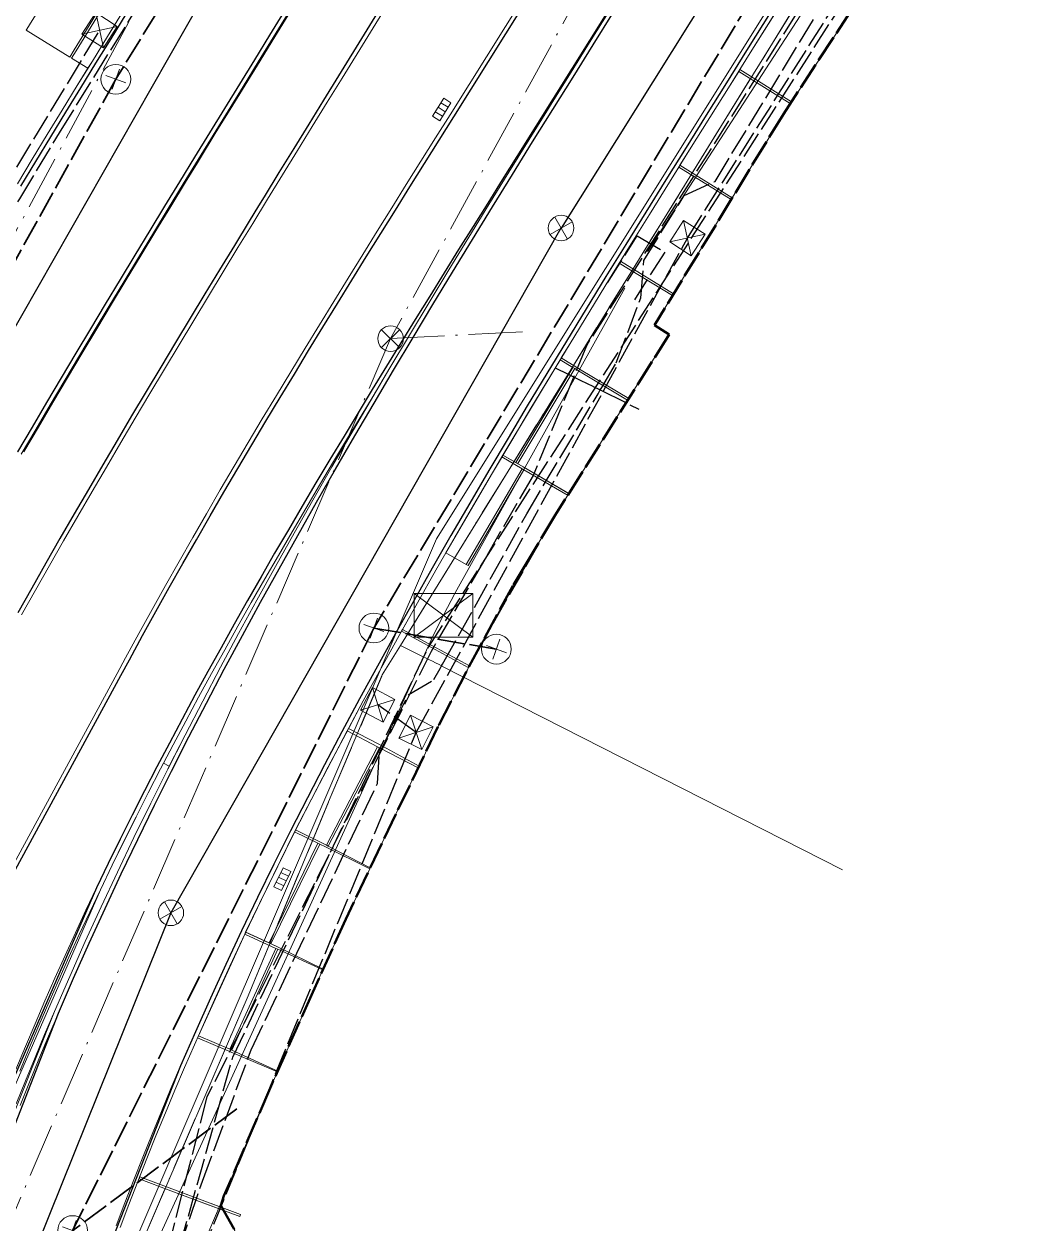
# Model space of a CAD drawing. Header units: metres. Extents: x 105014 to 106600, y 111320 to 118425.
# Drawn here: x 105737.2 to 105784.4, y 114093.1 to 114149.4 of the extents above; entities that cross this region are included whole.
import ezdxf

# ---------------------------------------------------------------- set-up
doc = ezdxf.new("R2010")
doc.units = ezdxf.units.M
doc.linetypes.add('DASHDOT', pattern=[3.556, 2.54, -0.508, 0, -0.508])
doc.linetypes.add('DASHED', pattern=[1.524, 1.27, -0.254])
for name, color, linetype, lineweight in [('00-BASE-LIMITE', 7, 'DASHED', 50), ('00-BASE-UE', 42, 'DASHED', 25), ('10-PAV-CALZADA-BRT', 12, 'CONTINUOUS', 30), ('10-PAV-CALZADA-MIXTA', 8, 'CONTINUOUS', 30), ('10-PAV-CICLORUTA', 76, 'CONTINUOUS', 18), ('10-PAV-SARDINEL', 252, 'CONTINUOUS', 13), ('20-EP-ZONA-DURA', 253, 'CONTINUOUS', 13), ('20-EP-ZONA-VERDE', 84, 'CONTINUOUS', 13), ('30-RED-ENEL-NODOS', 11, 'CONTINUOUS', 13), ('30-RED-ENEL-PROY', 1, 'DASHED', 25), ('30-RED-ETB-CAMARA', 151, 'CONTINUOUS', 13), ('30-RED-ETB-EXIST', 145, 'CONTINUOUS', 13), ('30-RED-ETB-PROY', 5, 'DASHED', 25), ('30-RED-MOVISTAR-PROY', 4, 'DASHED', 25), ('30-RED-VANTI-EXIST', 52, 'CONTINUOUS', 13), ('30-RED-VANTI-PROY', 2, 'DASHED', 25), ('30-RED-VANTI-RETIRO', 8, 'DASHDOT', 13), ('35-RH-ACUE-MENOR-EXIST', 151, 'CONTINUOUS', 13), ('35-RH-ACUE-MENOR-PROY', 5, 'DASHED', 25), ('35-RH-PLUV-COLECTOR', 96, 'CONTINUOUS', 30), ('35-RH-PLUV-NODOS', 94, 'CONTINUOUS', 13), ('35-RH-PLUV-RETIRO', 8, 'DASHDOT', 13), ('35-RH-SUDS-ZONAS', 92, 'CONTINUOUS', 20), ('36-RH-SAN-COLECTOR-PROY', 6, 'DASHED', 35), ('36-RH-SAN-POZOS', 216, 'CONTINUOUS', 13), ('60-PREDIAL-LOTE', 42, 'CONTINUOUS', 13)]:
    doc.layers.add(name, color=color, linetype=linetype, lineweight=lineweight)

# ---------------------------------------------------------------- blocks, each defined once
blk = doc.blocks.new('CAM_ETB_T_13A')
for p, q in [((-1.375, -1.025), (1.375, 1.025)), ((-1.375, 1.025), (1.375, -1.025))]:
    blk.add_line(p, q)
blk.add_lwpolyline([(-1.375, -1.025), (1.375, -1.025), (1.375, 1.025), (-1.375, 1.025)], close=True)
blk = doc.blocks.new('CAJA_ENEL')
for p, q in [((-0.6, -0.6), (0.6, 0.6)), ((-0.6, 0.6), (0.6, -0.6))]:
    blk.add_line(p, q)
blk.add_lwpolyline([(-0.6, -0.6), (0.6, -0.6), (0.6, 0.6), (-0.6, 0.6)], close=True)
blk = doc.blocks.new('POZO_SAN')
for p, q in [((-0.5, 0), (0.5, 0)), ((0, -0.5), (0, 0.5))]:
    blk.add_line(p, q)
blk.add_circle((0, 0), 0.7)
blk = doc.blocks.new('SUMIDERO')
for p, q in [((-0.25, -0.2), (-0.25, 0.2)), ((0, -0.2), (0, 0.2)), ((0.25, -0.2), (0.25, 0.2))]:
    blk.add_line(p, q)
blk.add_lwpolyline([(-0.5, -0.2), (0.5, -0.2), (0.5, 0.2), (-0.5, 0.2)], close=True)
blk = doc.blocks.new('POZO_PLUV')
for p, q in [((-0.42, -0.42), (0.42, 0.42)), ((-0.42, 0.42), (0.42, -0.42))]:
    blk.add_line(p, q)
blk.add_circle((0, 0), 0.6)

msp = doc.modelspace()

# ---------------------------------------------------------------- linework, layer by layer
at = {"layer": '00-BASE-LIMITE'}
msp.add_lwpolyline([(105781.0709, 114157.7259), (105772.8837, 114145.2047), (105766.8345, 114135.2957), (105767.5263, 114134.8625), (105762.1731, 114126.3851), (105760.8711, 114124.2061), (105760.1831, 114123.0711), (105757.9921, 114119.0201), (105756.6771, 114116.4465), (105754.6979, 114112.3535), (105752.3473, 114107.4303), (105750.8037, 114104.0007), (105748.7981, 114099.4921), (105746.6335, 114094.4459), (105746.4791, 114093.9871), (105747.1369, 114092.8367)], dxfattribs=at)
at = {"layer": '00-BASE-UE'}
msp.add_lwpolyline([(105781.0709, 114157.7259), (105772.8837, 114145.2047), (105766.8345, 114135.2957), (105767.5263, 114134.8625), (105762.1731, 114126.3851), (105758.7693, 114120.4571), (105757.9921, 114119.0201), (105756.6771, 114116.4465), (105754.6979, 114112.3535), (105752.3473, 114107.4303), (105750.8037, 114104.0007), (105748.7981, 114099.4921), (105746.6335, 114094.4459), (105746.4791, 114093.9871), (105747.1369, 114092.8367)], dxfattribs=at)
at = {"layer": '10-PAV-CALZADA-BRT'}
for points in [[(105730.0203, 114097.1981), (105741.7949, 114118.8629), (105742.1927, 114119.6019), (105742.8105, 114120.7347), (105743.4345, 114121.8641), (105744.0639, 114122.9905), (105744.6987, 114124.1139), (105745.3387, 114125.2343), (105745.9833, 114126.3521), (105746.6325, 114127.4671), (105747.2859, 114128.5799), (105747.9433, 114129.6901), (105748.6043, 114130.7983), (105749.2689, 114131.9043), (105749.9365, 114133.0085), (105750.6071, 114134.1109), (105751.2803, 114135.2117), (105751.9557, 114136.3111), (105752.6333, 114137.4091), (105753.3127, 114138.5061), (105753.9939, 114139.6021), (105754.6761, 114140.6971), (105755.3595, 114141.7917), (105756.0435, 114142.8857), (105756.7283, 114143.9795), (105757.4131, 114145.0729), (105822.0177, 114248.2125)], [(105737.2477, 114129.3553), (105737.9257, 114130.5159), (105738.6065, 114131.6741), (105739.2901, 114132.8301), (105739.9761, 114133.9839), (105740.6643, 114135.1357), (105741.3547, 114136.2855), (105742.0469, 114137.4335), (105742.7405, 114138.5799), (105743.4359, 114139.7245), (105744.1325, 114140.8677), (105744.8301, 114142.0095), (105745.387, 114142.9188), (105745.5279, 114143.1489), (105746.2271, 114144.2887), (105746.9269, 114145.4275), (105747.6271, 114146.5653), (105748.3271, 114147.7025), (105749.0271, 114148.8391), (105809.5947, 114247.1671)], [(105824.9839, 114246.3547), (105760.3793, 114143.2151), (105759.6949, 114142.1223), (105759.0111, 114141.0301), (105758.3283, 114139.9381), (105757.6467, 114138.8465), (105756.9655, 114137.7531), (105756.2869, 114136.6609), (105755.6103, 114135.5685), (105754.9361, 114134.4759), (105754.2643, 114133.3825), (105753.5951, 114132.2885), (105752.9291, 114131.1935), (105752.2665, 114130.0975), (105751.6073, 114129.0003), (105750.9519, 114127.9019), (105750.3007, 114126.8019), (105749.6539, 114125.7005), (105749.0115, 114124.5973), (105748.3741, 114123.4921), (105747.7419, 114122.3849), (105747.1151, 114121.2759), (105746.4941, 114120.1643), (105745.8789, 114119.0505), (105745.2699, 114117.9341), (105744.6675, 114116.8153), (105744.0719, 114115.6937), (105743.4833, 114114.5693), (105742.9021, 114113.4421), (105742.3285, 114112.3119), (105741.7627, 114111.1787), (105741.2053, 114110.0423), (105740.6535, 114108.8969), (105735.9918, 114098.2083)], [(105812.5747, 114245.3315), (105752.0071, 114147.0035), (105751.3075, 114145.8675), (105750.6081, 114144.7313), (105749.9089, 114143.5951), (105749.2103, 114142.4583), (105748.5127, 114141.3211), (105748.2604, 114140.9091), (105747.8159, 114140.1833), (105747.1203, 114139.0447), (105746.4261, 114137.9055), (105745.7333, 114136.7651), (105745.0425, 114135.6237), (105744.3537, 114134.4811), (105743.6669, 114133.3373), (105742.9825, 114132.1921), (105742.3007, 114131.0451), (105741.6217, 114129.8967), (105740.9455, 114128.7465), (105740.2727, 114127.5945), (105739.6031, 114126.4405), (105738.9371, 114125.2843), (105738.2749, 114124.1261), (105737.6167, 114122.9655), (105736.9629, 114121.8027)]]:
    msp.add_lwpolyline(points, dxfattribs=at)
at = {"layer": '10-PAV-CALZADA-MIXTA'}
for points in [[(105805.7883, 114241.4643), (105748.7727, 114148.9025), (105748.0677, 114147.7581), (105747.3631, 114146.6135), (105746.6587, 114145.4687), (105745.9551, 114144.3237), (105745.2521, 114143.1781), (105744.5501, 114142.0317), (105743.8493, 114140.8849), (105743.1499, 114139.7371), (105742.4521, 114138.5883), (105741.7559, 114137.4385), (105741.0617, 114136.2877), (105740.3697, 114135.1353), (105739.6801, 114133.9817), (105738.9929, 114132.8265), (105738.3087, 114131.6697), (105737.6273, 114130.5111), (105736.9491, 114129.3507)], [(105780.9272, 114163.7748), (105771.1617, 114148.1845), (105770.2115, 114146.6675), (105769.2629, 114145.1517), (105768.3163, 114143.6371), (105767.3701, 114142.1199), (105766.4285, 114140.6057), (105765.4905, 114139.0917), (105764.5563, 114137.5775), (105763.6267, 114136.0631), (105762.7019, 114134.5479), (105761.7827, 114133.0319), (105760.8693, 114131.5145), (105759.9623, 114129.9957), (105759.0621, 114128.4751), (105758.1693, 114126.9525), (105757.2845, 114125.4277), (105756.4079, 114123.9003), (105755.5403, 114122.3703), (105754.6819, 114120.8371), (105753.8335, 114119.3009), (105752.9953, 114117.7613), (105752.1681, 114116.2181), (105751.3521, 114114.6711), (105750.5481, 114113.1203), (105749.7565, 114111.5653), (105748.9777, 114110.0059), (105748.2123, 114108.4423), (105747.4609, 114106.8741), (105746.7241, 114105.3011), (105746.0023, 114103.7237), (105745.2959, 114102.1413), (105744.5995, 114100.5397), (105740.641, 114090.4939)], [(105734.592, 114092.097), (105738.8617, 114103.0179), (105739.5765, 114104.6613), (105740.3069, 114106.2977), (105741.0525, 114107.9273), (105741.8129, 114109.5501), (105742.5873, 114111.1663), (105743.3751, 114112.7759), (105744.1757, 114114.3793), (105744.9889, 114115.9763), (105745.8137, 114117.5673), (105746.6497, 114119.1525), (105747.4963, 114120.7319), (105748.3533, 114122.3059), (105749.2197, 114123.8747), (105750.0953, 114125.4385), (105750.9791, 114126.9973), (105751.8713, 114128.5517), (105752.7707, 114130.1017), (105753.6771, 114131.6477), (105754.5901, 114133.1899), (105755.5089, 114134.7285), (105756.4331, 114136.2639), (105757.3623, 114137.7963), (105758.2961, 114139.3259), (105759.2335, 114140.8533), (105760.1745, 114142.3785), (105761.1185, 114143.9019), (105762.0649, 114145.4237), (105763.0131, 114146.9443), (105763.9629, 114148.4641), (105764.9137, 114149.9833)], [(105737.1081, 114141.8293), (105737.8105, 114142.9859), (105738.5141, 114144.1405), (105739.2185, 114145.2933), (105739.9221, 114146.4421), (105740.6279, 114147.5923), (105741.3339, 114148.7411), (105742.0397, 114149.8885)]]:
    msp.add_lwpolyline(points, dxfattribs=at)
at = {"layer": '10-PAV-CICLORUTA'}
msp.add_lwpolyline([(105742.3827, 114152.7339), (105741.7237, 114151.6641), (105741.0177, 114150.5173), (105740.3115, 114149.3693), (105739.6051, 114148.2199), (105739.3959, 114147.8789), (105737.3527, 114149.1375), (105737.4595, 114149.3121), (105737.5595, 114149.4751), (105738.2667, 114150.6259), (105738.9737, 114151.7749), (105739.6801, 114152.9223), (105740.2345, 114153.8223), (105740.3393, 114153.9927), (105742.3827, 114152.7339)], close=True, dxfattribs=at)
at = {"layer": '10-PAV-SARDINEL'}
for points in [[(105809.5947, 114247.1671), (105749.0271, 114148.8391), (105748.3271, 114147.7025), (105747.6271, 114146.5653), (105746.9269, 114145.4275), (105746.2271, 114144.2887), (105745.5279, 114143.1489), (105745.387, 114142.9188), (105744.8301, 114142.0095), (105744.1325, 114140.8677), (105743.4359, 114139.7245), (105742.7405, 114138.5799), (105742.0469, 114137.4335), (105741.3547, 114136.2855), (105740.6643, 114135.1357), (105739.9761, 114133.9839), (105739.2901, 114132.8301), (105738.6065, 114131.6741), (105737.9257, 114130.5159), (105737.2477, 114129.3553)], [(105736.8658, 114100.371), (105737.3138, 114101.4478), (105737.7692, 114102.5216), (105738.2318, 114103.5922), (105738.7017, 114104.6597), (105739.1788, 114105.7239), (105739.6632, 114106.7849), (105740.1547, 114107.8426), (105740.6535, 114108.8969), (105741.2053, 114110.0423), (105741.7627, 114111.1787), (105742.3285, 114112.3119), (105742.9021, 114113.4421), (105743.4833, 114114.5693), (105744.0719, 114115.6937), (105744.6675, 114116.8153), (105745.2699, 114117.9341), (105745.8789, 114119.0505), (105746.4941, 114120.1643), (105747.1151, 114121.2759), (105747.7419, 114122.3849), (105748.3741, 114123.4921), (105749.0115, 114124.5973), (105749.6539, 114125.7005), (105750.3007, 114126.8019), (105750.9519, 114127.9019), (105751.6073, 114129.0003), (105752.2665, 114130.0975), (105752.9291, 114131.1935), (105753.5951, 114132.2885), (105754.2643, 114133.3825), (105754.9361, 114134.4759), (105755.6103, 114135.5685), (105756.2869, 114136.6609), (105756.9655, 114137.7531), (105757.6467, 114138.8465), (105758.3283, 114139.9381), (105759.0111, 114141.0301), (105759.6949, 114142.1223), (105760.3793, 114143.2151), (105824.9839, 114246.3547)], [(105736.9491, 114129.3507), (105737.6273, 114130.5111), (105738.3087, 114131.6697), (105738.9929, 114132.8265), (105739.6801, 114133.9817), (105740.3697, 114135.1353), (105741.0617, 114136.2877), (105741.7559, 114137.4385), (105742.4521, 114138.5883), (105743.1499, 114139.7371), (105743.8493, 114140.8849), (105744.5501, 114142.0317), (105745.2521, 114143.1781), (105745.9551, 114144.3237), (105746.6587, 114145.4687), (105747.3631, 114146.6135), (105748.0677, 114147.7581), (105748.7727, 114148.9025), (105805.7883, 114241.4643)], [(105737.122, 114129.2501), (105737.7999, 114130.41), (105738.481, 114131.5681), (105739.1649, 114132.7245), (105739.8519, 114133.8793), (105740.5413, 114135.0325), (105741.2331, 114136.1846), (105741.9271, 114137.3351), (105742.6231, 114138.4846), (105743.3208, 114139.6332), (105744.0201, 114140.7807), (105744.7208, 114141.9274), (105745.4227, 114143.0736), (105746.1256, 114144.2191), (105746.8291, 114145.364), (105747.5334, 114146.5087), (105748.238, 114147.6533), (105748.943, 114148.7976), (105805.9586, 114241.3594)], [(105805.9586, 114241.3594), (105748.943, 114148.7976), (105748.238, 114147.6533), (105747.5334, 114146.5087), (105746.8291, 114145.364), (105746.1256, 114144.2191), (105745.4227, 114143.0736), (105744.7208, 114141.9274), (105744.0201, 114140.7807), (105743.3208, 114139.6332), (105742.6231, 114138.4846), (105741.9271, 114137.3351), (105741.2331, 114136.1846), (105740.5413, 114135.0325), (105739.8519, 114133.8793), (105739.1649, 114132.7245), (105738.481, 114131.5681), (105737.7999, 114130.41), (105737.122, 114129.2501)], [(105741.5707, 114093.0286), (105741.9815, 114094.1103), (105742.3996, 114095.1892), (105742.825, 114096.2652), (105743.2577, 114097.3383), (105743.6977, 114098.4085), (105744.145, 114099.4756), (105744.5995, 114100.5397), (105745.2959, 114102.1413), (105746.0023, 114103.7237), (105746.7241, 114105.3011), (105747.4609, 114106.8741), (105748.2123, 114108.4423), (105748.9777, 114110.0059), (105749.7565, 114111.5653), (105750.5481, 114113.1203), (105751.3521, 114114.6711), (105752.1681, 114116.2181), (105752.9953, 114117.7613), (105753.8335, 114119.3009), (105754.6819, 114120.8371), (105755.5403, 114122.3703), (105756.4079, 114123.9003), (105757.2845, 114125.4277), (105758.1693, 114126.9525), (105759.0621, 114128.4751), (105759.9623, 114129.9957), (105760.8693, 114131.5145), (105761.7827, 114133.0319), (105762.7019, 114134.5479), (105763.6267, 114136.0631), (105764.5563, 114137.5775), (105765.4905, 114139.0917), (105766.4285, 114140.6057), (105767.3701, 114142.1199), (105768.3163, 114143.6371), (105769.2629, 114145.1517), (105770.2115, 114146.6675), (105771.1617, 114148.1845), (105780.9272, 114163.7748)], [(105781.0967, 114163.6686), (105771.3312, 114148.0783), (105770.381, 114146.5614), (105769.4325, 114145.0457), (105768.486, 114143.5312), (105767.5399, 114142.0142), (105766.5984, 114140.5003), (105765.6606, 114138.9866), (105764.7266, 114137.4727), (105763.7973, 114135.9587), (105762.8728, 114134.444), (105761.9539, 114132.9285), (105761.0409, 114131.4117), (105760.1342, 114129.8935), (105759.2344, 114128.3736), (105758.3421, 114126.8517), (105757.4578, 114125.3277), (105756.5817, 114123.8012), (105755.7146, 114122.2721), (105754.8567, 114120.7399), (105754.0087, 114119.2043), (105753.1713, 114117.6663), (105752.3447, 114116.1242), (105751.5294, 114114.5784), (105750.726, 114113.0289), (105749.9351, 114111.4753), (105749.157, 114109.9173), (105748.3923, 114108.3552), (105747.6417, 114106.7885), (105746.9056, 114105.2171), (105746.1846, 114103.6414), (105745.4789, 114102.0607), (105744.7832, 114100.4605), (105744.3292, 114099.3977), (105743.8825, 114098.332), (105743.443, 114097.2629), (105743.0108, 114096.1911), (105742.5859, 114095.1163), (105742.1683, 114094.0388), (105741.758, 114092.9582)], [(105736.8828, 114098.7572), (105737.321, 114099.8464), (105737.7662, 114100.9328), (105738.2186, 114102.0163), (105738.678, 114103.097), (105739.3935, 114104.742), (105740.1247, 114106.3801), (105740.871, 114108.0114), (105741.6322, 114109.6358), (105742.4073, 114111.2535), (105743.1959, 114112.8645), (105743.9972, 114114.4694), (105744.811, 114116.0677), (105745.6365, 114117.66), (105746.4731, 114119.2464), (105747.3203, 114120.827), (105748.1779, 114122.4021), (105749.0449, 114123.9719), (105749.9211, 114125.5367), (105750.8054, 114127.0964), (105751.6981, 114128.6517), (105752.598, 114130.2025), (105753.5048, 114131.7493), (105754.4182, 114133.2921), (105755.3374, 114134.8313), (105756.2619, 114136.3673), (105757.1915, 114137.9003), (105758.1255, 114139.4303), (105759.0632, 114140.9581), (105760.0044, 114142.4837), (105760.9486, 114144.0074), (105761.8917, 114145.5237), (105761.8952, 114145.5294), (105761.9109, 114145.5528), (105762.8435, 114147.0502), (105763.7934, 114148.5702), (105764.7442, 114150.0895)], [(105764.7442, 114150.0895), (105763.7934, 114148.5702), (105762.8435, 114147.0502), (105761.9109, 114145.5528), (105761.8952, 114145.5294), (105761.8917, 114145.5237), (105760.9486, 114144.0074), (105760.0044, 114142.4837), (105759.0632, 114140.9581), (105758.1255, 114139.4303), (105757.1915, 114137.9003), (105756.2619, 114136.3673), (105755.3374, 114134.8313), (105754.4182, 114133.2921), (105753.6338, 114131.9672), (105753.1002, 114131.0898), (105752.4378, 114129.9943), (105751.7789, 114128.8977), (105751.1238, 114127.7997), (105750.473, 114126.7003), (105749.8266, 114125.5996), (105749.1846, 114124.4971), (105748.5474, 114123.3923), (105747.9158, 114122.2861), (105747.2895, 114121.178), (105746.669, 114120.0672), (105746.0543, 114118.9543), (105745.4458, 114117.8388), (105744.8439, 114116.721), (105744.2488, 114115.6004), (105743.6608, 114114.4771), (105743.0802, 114113.351), (105742.5069, 114112.2215), (105741.942, 114111.09), (105741.3852, 114109.9549), (105740.834, 114108.8108), (105740.3358, 114107.7577), (105739.8449, 114106.7012), (105739.361, 114105.6415), (105738.8845, 114104.5785), (105738.4152, 114103.5123), (105737.9531, 114102.4429), (105737.4982, 114101.3704), (105737.0508, 114100.2948)], [(105736.9371, 114141.933), (105737.6397, 114143.0899), (105738.3434, 114144.2447), (105739.0479, 114145.3977), (105739.7516, 114146.5467), (105740.4575, 114147.697), (105741.1635, 114148.8459), (105741.8694, 114149.9934)], [(105764.9137, 114149.9833), (105763.9629, 114148.4641), (105763.0131, 114146.9443), (105762.0649, 114145.4237), (105761.1185, 114143.9019), (105760.1745, 114142.3785), (105759.2335, 114140.8533), (105758.2961, 114139.3259), (105757.3623, 114137.7963), (105756.4331, 114136.2639), (105755.5089, 114134.7285), (105754.5901, 114133.1899), (105753.6771, 114131.6477), (105752.7707, 114130.1017), (105751.8713, 114128.5517), (105750.9791, 114126.9973), (105750.0953, 114125.4385), (105749.2197, 114123.8747), (105748.3533, 114122.3059), (105747.4963, 114120.7319), (105746.6497, 114119.1525), (105745.8137, 114117.5673), (105744.9889, 114115.9763), (105744.1757, 114114.3793), (105743.3751, 114112.7759), (105742.5873, 114111.1663), (105741.8129, 114109.5501), (105741.0525, 114107.9273), (105740.3069, 114106.2977), (105739.5765, 114104.6613), (105738.8617, 114103.0179), (105738.4028, 114101.9386), (105737.951, 114100.8564), (105737.5062, 114099.7712), (105737.0685, 114098.6831)], [(105742.0397, 114149.8885), (105741.3339, 114148.7411), (105740.6279, 114147.5923), (105739.9221, 114146.4421), (105739.2185, 114145.2933), (105738.5141, 114144.1405), (105737.8105, 114142.9859), (105737.1081, 114141.8293)]]:
    msp.add_lwpolyline(points, dxfattribs=at)
at = {"layer": '20-EP-ZONA-DURA'}
for points in [[(105739.6801, 114152.9223), (105738.9737, 114151.7749), (105738.2667, 114150.6259), (105737.5595, 114149.4751), (105737.4595, 114149.3121), (105737.3527, 114149.1375), (105739.3959, 114147.8789), (105739.6051, 114148.2199), (105740.3115, 114149.3693), (105741.0177, 114150.5173), (105741.7237, 114151.6641), (105742.3827, 114152.7339), (105740.3393, 114153.9927), (105740.2345, 114153.8223), (105739.6801, 114152.9223)], [(105776.1075, 114150.135), (105773.2612, 114145.782), (105770.8421, 114147.2973), (105771.3312, 114148.0783), (105773.6025, 114151.7041), (105776.1075, 114150.135)], [(105772.8837, 114145.2047), (105770.4825, 114141.2713), (105768.0323, 114142.8035), (105768.486, 114143.5312), (105769.4325, 114145.0457), (105770.381, 114146.5614), (105770.7891, 114147.2125), (105773.2077, 114145.7001), (105772.8837, 114145.2047)], [(105770.4355, 114141.1943), (105767.7323, 114136.7665), (105765.2373, 114138.3005), (105765.6606, 114138.9866), (105766.5984, 114140.5003), (105767.5399, 114142.0142), (105767.9795, 114142.7185), (105770.4355, 114141.1943)], [(105765.5775, 114131.7763), (105765.6289, 114131.8621), (105763.4031, 114133.1969), (105762.4593, 114133.7629), (105762.8728, 114134.444), (105763.7973, 114135.9587), (105764.7266, 114137.4727), (105765.1851, 114138.2153), (105767.6833, 114136.6861), (105766.8345, 114135.2957), (105767.5263, 114134.8625), (105765.5775, 114131.7763)], [(105765.5775, 114131.7763), (105762.8164, 114127.4039), (105760.6773, 114128.6517), (105759.7271, 114129.206), (105760.3344, 114128.8572), (105760.4201, 114128.8059), (105763.0943, 114133.2655), (105763.3517, 114133.1111), (105765.5775, 114131.7763)], [(105744.811, 114116.0677), (105744.0649, 114114.6023), (105743.7991, 114114.7413), (105744.2488, 114115.6004), (105744.8439, 114116.721), (105745.4458, 114117.8388), (105746.0543, 114118.9543), (105746.669, 114120.0672), (105747.2895, 114121.178), (105747.9158, 114122.2861), (105748.5474, 114123.3923), (105749.1846, 114124.4971), (105749.8266, 114125.5996), (105750.473, 114126.7003), (105751.1238, 114127.7997), (105751.7789, 114128.8977), (105752.4378, 114129.9943), (105753.1002, 114131.0898), (105753.6338, 114131.9672), (105753.5048, 114131.7493), (105752.598, 114130.2025), (105751.6981, 114128.6517), (105750.8054, 114127.0964), (105749.9211, 114125.5367), (105749.0449, 114123.9719), (105748.1779, 114122.4021), (105747.3203, 114120.827), (105746.4731, 114119.2464), (105745.6365, 114117.66), (105744.811, 114116.0677)], [(105760.8711, 114124.2061), (105760.1831, 114123.0711), (105757.9921, 114119.0201), (105756.6771, 114116.4465), (105755.7888, 114114.6094), (105753.8987, 114115.6371), (105752.4787, 114116.3733), (105753.1713, 114117.6663), (105754.0087, 114119.2043), (105754.8567, 114120.7399), (105754.9689, 114120.9381), (105756.3729, 114120.1723), (105758.1001, 114119.2303), (105758.1479, 114119.3181), (105756.4207, 114120.2601), (105755.0169, 114121.0259), (105755.7146, 114122.2721), (105756.5817, 114123.8012), (105757.0501, 114124.6153), (105758.0065, 114124.0738), (105758.0927, 114124.0235), (105760.7129, 114128.5151), (105762.763, 114127.3193), (105762.1731, 114126.3851), (105760.8711, 114124.2061)], [(105754.6979, 114112.3535), (105753.4957, 114109.8357), (105751.5282, 114110.8578), (105753.9251, 114115.4725), (105755.7483, 114114.5257), (105754.6979, 114112.3535)], [(105752.3473, 114107.4303), (105751.2879, 114105.0765), (105749.1077, 114106.1441), (105747.6517, 114106.8097), (105748.7484, 114106.3203), (105748.8381, 114106.2763), (105751.1261, 114110.9458), (105751.3955, 114110.8139), (105753.476, 114109.7943), (105752.3473, 114107.4303)], [(105750.8037, 114104.0007), (105749.1552, 114100.2949), (105746.9947, 114101.2825), (105749.1567, 114106.0119), (105751.2733, 114105.0441), (105750.8037, 114104.0007)]]:
    msp.add_lwpolyline(points, close=True, dxfattribs=at)
for points in [[(105741.1029, 114150.4649), (105740.3967, 114149.3171), (105739.6903, 114148.1675), (105739.4811, 114147.8265), (105740.2473, 114147.3545), (105739.7516, 114146.5467), (105739.0479, 114145.3977), (105738.3434, 114144.2447), (105737.6397, 114143.0899), (105736.9371, 114141.933)], [(105741.758, 114092.9582), (105742.1683, 114094.0388), (105742.5859, 114095.1163), (105743.0108, 114096.1911), (105743.443, 114097.2629), (105743.8825, 114098.332), (105744.3292, 114099.3977), (105744.7832, 114100.4605), (105745.4789, 114102.0607), (105746.1846, 114103.6414), (105746.9056, 114105.2171), (105747.6093, 114106.7191), (105745.4311, 114101.9459), (105745.3921, 114101.8537), (105746.8653, 114101.2317), (105749.144, 114100.2697), (105748.7981, 114099.4921), (105748.7981, 114099.4921), (105746.6335, 114094.4459), (105746.4791, 114093.9871), (105746.5338, 114093.8915), (105744.1791, 114094.7707), (105742.6817, 114095.3299), (105742.6467, 114095.2361), (105744.1441, 114094.6771), (105746.6113, 114093.756), (105747.1369, 114092.8367)]]:
    msp.add_lwpolyline(points, dxfattribs=at)
at = {"layer": '20-EP-ZONA-VERDE'}
for points in [[(105821.8481, 114248.3187), (105757.2437, 114145.1791), (105756.5587, 114144.0855), (105755.8741, 114142.9917), (105755.1899, 114141.8977), (105754.5063, 114140.8029), (105753.8239, 114139.7077), (105753.1429, 114138.6115), (105752.4633, 114137.5143), (105751.7855, 114136.4159), (105751.1097, 114135.3161), (105750.4363, 114134.2149), (105749.7655, 114133.1121), (105749.0975, 114132.0075), (105748.4327, 114130.9009), (105747.7713, 114129.7923), (105747.1135, 114128.6813), (105746.4597, 114127.5681), (105745.8103, 114126.4523), (105745.1651, 114125.3339), (105744.5249, 114124.2127), (105743.8895, 114123.0885), (105743.2597, 114121.9613), (105742.6353, 114120.8309), (105742.0169, 114119.6971), (105741.6189, 114118.9579), (105729.8449, 114097.2941)], [(105737.1373, 114121.7049), (105737.7909, 114122.8671), (105738.4487, 114124.0271), (105739.1105, 114125.1847), (105739.7763, 114126.3403), (105740.4455, 114127.4939), (105741.1181, 114128.6453), (105741.7939, 114129.7951), (105742.4727, 114130.9431), (105743.1543, 114132.0895), (105743.8385, 114133.2345), (105744.5251, 114134.3781), (105745.2137, 114135.5203), (105745.9045, 114136.6615), (105746.5969, 114137.8015), (105747.2911, 114138.9407), (105747.9865, 114140.0789), (105748.6831, 114141.2165), (105749.3807, 114142.3537), (105750.0793, 114143.4903), (105750.7783, 114144.6265), (105751.4779, 114145.7627), (105752.1775, 114146.8987), (105812.7449, 114245.2267)], [(105732.2576, 114087.1668), (105736.1775, 114098.1345), (105740.8337, 114108.8105), (105741.3851, 114109.9549), (105741.9421, 114111.0899), (105742.5071, 114112.2221), (105743.0801, 114113.3511), (105743.6607, 114114.4771), (105743.7991, 114114.7413), (105744.0649, 114114.6023), (105744.0649, 114114.6023), (105743.9971, 114114.4693), (105743.1957, 114112.8647), (105742.4073, 114111.2535), (105741.6321, 114109.6357), (105740.8711, 114108.0113), (105740.1247, 114106.3801), (105739.3933, 114104.7419), (105738.6781, 114103.0971), (105735.4052, 114094.923), (105732.5356, 114086.5986)]]:
    msp.add_lwpolyline(points, dxfattribs=at)
for points in [[(105743.2341, 114152.2095), (105742.5753, 114151.1397), (105741.8695, 114149.9933), (105741.1635, 114148.8459), (105740.4575, 114147.6969), (105740.2473, 114147.3545), (105739.4811, 114147.8265), (105739.6903, 114148.1675), (105740.3967, 114149.3171), (105741.1029, 114150.4649), (105741.8089, 114151.6117), (105742.4679, 114152.6815), (105743.2341, 114152.2095)], [(105773.2611, 114145.7821), (105773.2077, 114145.7001), (105770.7891, 114147.2125), (105770.8421, 114147.2973), (105773.2611, 114145.7821)], [(105770.4825, 114141.2713), (105770.4349, 114141.1947), (105767.9795, 114142.7185), (105768.0323, 114142.8035), (105770.4825, 114141.2713)], [(105767.7313, 114136.7671), (105767.6827, 114136.6865), (105765.1851, 114138.2153), (105765.2373, 114138.3005), (105767.7313, 114136.7671)], [(105763.0085, 114133.3169), (105760.3344, 114128.8572), (105759.7269, 114129.2061), (105762.4079, 114133.6771), (105763.0085, 114133.3169)], [(105763.4031, 114133.1969), (105765.6289, 114131.8621), (105765.5775, 114131.7763), (105763.3517, 114133.1111), (105763.0943, 114133.2655), (105763.0085, 114133.3169), (105762.4079, 114133.6771), (105762.4593, 114133.7629), (105763.4031, 114133.1969)], [(105763.0943, 114133.2655), (105760.4201, 114128.8059), (105760.3344, 114128.8572), (105763.0085, 114133.3169), (105763.0943, 114133.2655)], [(105760.6773, 114128.6517), (105762.8363, 114127.3923), (105762.7859, 114127.3059), (105760.7129, 114128.5151), (105760.6266, 114128.5654), (105759.6761, 114129.1199), (105759.7269, 114129.2061), (105760.6773, 114128.6517)], [(105760.6266, 114128.5654), (105758.0065, 114124.0738), (105757.0501, 114124.6153), (105759.6761, 114129.1199), (105760.6266, 114128.5654)], [(105760.7129, 114128.5151), (105758.0927, 114124.0235), (105758.0065, 114124.0738), (105760.6266, 114128.5654), (105760.7129, 114128.5151)], [(105756.4207, 114120.2601), (105758.1479, 114119.3181), (105758.1001, 114119.2303), (105756.3729, 114120.1723), (105754.9689, 114120.9381), (105755.0169, 114121.0259), (105756.4207, 114120.2601)], [(105753.8364, 114115.5186), (105751.4398, 114110.9038), (105749.9912, 114111.6134), (105752.4117, 114116.2587), (105753.8364, 114115.5186)], [(105753.8987, 114115.6371), (105755.7945, 114114.6063), (105755.7483, 114114.5257), (105753.9251, 114115.4725), (105753.8364, 114115.5186), (105752.4117, 114116.2587), (105752.4787, 114116.3733), (105753.8987, 114115.6371)], [(105753.9251, 114115.4725), (105751.5282, 114110.8578), (105751.4398, 114110.9038), (105753.8364, 114115.5186), (105753.9251, 114115.4725)], [(105751.0363, 114110.9897), (105748.7484, 114106.3203), (105747.6514, 114106.8098), (105749.9463, 114111.5239), (105751.0363, 114110.9897)], [(105751.4398, 114110.9038), (105751.5282, 114110.8578), (105753.4957, 114109.8357), (105753.4761, 114109.7943), (105751.3955, 114110.8139), (105751.1261, 114110.9458), (105751.0363, 114110.9897), (105749.9463, 114111.5239), (105749.9912, 114111.6134), (105751.4398, 114110.9038)], [(105751.1261, 114110.9458), (105748.8381, 114106.2763), (105748.7484, 114106.3203), (105751.0363, 114110.9897), (105751.1261, 114110.9458)], [(105749.0658, 114106.0533), (105746.904, 114101.324), (105745.4311, 114101.9459), (105747.6093, 114106.7191), (105749.0658, 114106.0533)], [(105749.1077, 114106.1441), (105751.2879, 114105.0765), (105751.2733, 114105.0441), (105749.1567, 114106.0119), (105749.0658, 114106.0533), (105747.6093, 114106.7191), (105747.6514, 114106.8098), (105749.1077, 114106.1441)], [(105749.1567, 114106.0119), (105746.9947, 114101.2825), (105746.904, 114101.324), (105749.0658, 114106.0533), (105749.1567, 114106.0119)], [(105746.904, 114101.324), (105746.9947, 114101.2825), (105749.1553, 114100.2949), (105749.1439, 114100.2697), (105746.8653, 114101.2317), (105745.3921, 114101.8537), (105745.4311, 114101.9459), (105746.904, 114101.324)], [(105744.1791, 114094.7707), (105747.4087, 114093.5649), (105747.3737, 114093.4713), (105744.1441, 114094.6771), (105742.6467, 114095.2361), (105742.6817, 114095.3299), (105744.1791, 114094.7707)]]:
    msp.add_lwpolyline(points, close=True, dxfattribs=at)
at = {"layer": '30-RED-ENEL-PROY'}
for points in [[(105768.3813, 114139.3885), (105777.7433, 114154.1847)], [(105734.5541, 114138.8061), (105740.7989, 114149.1399)], [(105755.6515, 114116.1897), (105768.3813, 114139.3885)], [(105755.6515, 114116.1897), (105753.8495, 114117.4829)], [(105744.9955, 114090.2969), (105755.6515, 114116.1897)]]:
    msp.add_lwpolyline(points, dxfattribs=at)
at = {"layer": '30-RED-ETB-EXIST'}
for points in [[(105766.512, 114138.765), (105783.199, 114164.538)], [(105756.94, 114121.689), (105757.476, 114122.735), (105765.443, 114137.045)], [(105742.444, 114089.992), (105742.396, 114090.017), (105742.953, 114091.105), (105756.472, 114120.775), (105756.94, 114121.689)]]:
    msp.add_lwpolyline(points, dxfattribs=at)
at = {"layer": '30-RED-ETB-PROY'}
msp.add_lwpolyline([(105764.632, 114137.285), (105766.024, 114139.49), (105767.316, 114138.731), (105765.892, 114136.493)], dxfattribs=at)
at = {"layer": '30-RED-MOVISTAR-PROY'}
msp.add_lwpolyline([(105732.3636, 114015.1889), (105733.9073, 114053.8585), (105747.0425, 114100.9483), (105756.1983, 114120.1375), (105814.1362, 114210.2194)], dxfattribs=at)
at = {"layer": '30-RED-VANTI-EXIST'}
for points in [[(105762.7785, 114133.0084), (105769.9811, 114144.6657), (105780.0361, 114160.9229), (105787.1171, 114172.3755)], [(105754.9175, 114120.2685), (105759.9669, 114128.4579), (105762.7785, 114133.0084)], [(105718.4766, 113915.5228), (105718.6339, 113922.4429), (105719.2395, 113947.8099), (105720.1133, 113981.1787), (105721.1593, 114014.0323), (105729.4755, 114050.0875), (105734.4411, 114072.4395), (105742.8363, 114092.3855), (105747.7619, 114103.8245), (105751.6205, 114113.1251), (105754.0647, 114118.8853), (105754.9175, 114120.2685)], [(105754.9175, 114120.2685), (105755.9881, 114119.7418)], [(105755.9881, 114119.7418), (105756.1186, 114119.6776)], [(105756.1186, 114119.6776), (105756.2823, 114119.5971)], [(105756.2823, 114119.5971), (105756.4237, 114119.5275), (105756.5643, 114119.456)], [(105756.5643, 114119.456), (105756.7269, 114119.3733)], [(105756.7269, 114119.3733), (105756.8439, 114119.3139)], [(105756.8439, 114119.3139), (105756.857, 114119.3072)], [(105756.857, 114119.3072), (105775.6589, 114109.7467)]]:
    msp.add_lwpolyline(points, dxfattribs=at)
at = {"layer": '30-RED-VANTI-PROY'}
for points in [[(105764.3632, 114132.3796), (105765.0443, 114133.5273), (105766.1925, 114136.5911), (105766.3387, 114138.3331), (105768.2307, 114141.3843), (105769.6795, 114142.0505), (105775.5141, 114151.6421), (105776.1017, 114153.6887), (105777.5541, 114155.8829), (105779.1659, 114156.9117), (105786.7463, 114168.6703), (105787.1171, 114172.3755)], [(105701.8132, 114059.4934), (105704.5923, 114069.9019), (105706.0885, 114073.9757), (105706.7183, 114075.9315), (105707.1359, 114078.3387), (105708.1449, 114081.8263), (105708.3447, 114083.0579), (105708.4359, 114084.3967), (105708.3517, 114085.4983), (105708.1657, 114086.7687), (105708.4247, 114089.2365), (105711.2505, 114096.4293), (105716.5095, 114104.7227), (105718.1411, 114106.1917), (105718.6775, 114107.0527), (105719.4957, 114108.6489), (105720.9743, 114112.3009), (105725.7989, 114121.7371), (105731.0967, 114131.2137), (105736.1523, 114139.7871), (105737.0481, 114141.2373), (105738.9159, 114144.3275), (105743.8149, 114152.2333)], [(105762.1789, 114133.3025), (105762.7785, 114133.0084)], [(105762.7785, 114133.0084), (105763.4491, 114132.6795)], [(105763.4491, 114132.6795), (105763.5799, 114132.6153)], [(105763.5799, 114132.6153), (105763.7437, 114132.535)], [(105756.8922, 114119.4), (105760.8421, 114126.4467), (105764.1892, 114132.0865)], [(105763.7437, 114132.535), (105763.8853, 114132.4655), (105764.0264, 114132.3953)], [(105764.0264, 114132.3953), (105764.1897, 114132.3141)], [(105764.1892, 114132.0865), (105764.2936, 114132.2624)], [(105764.1897, 114132.3141), (105764.2936, 114132.2624)], [(105764.2936, 114132.2624), (105764.3632, 114132.3796)], [(105764.2936, 114132.2624), (105764.3204, 114132.249)], [(105764.3204, 114132.249), (105766.1001, 114131.3635)], [(105723.0949, 113915.2215), (105723.4981, 113920.8795), (105724.6913, 113944.0477), (105725.9483, 113967.4421), (105727.0603, 113988.3507), (105728.3959, 114013.3611), (105730.6783, 114040.3445), (105731.4573, 114048.1333), (105734.9819, 114053.5943), (105736.8243, 114065.2785), (105738.5657, 114072.6891), (105741.0411, 114081.8181), (105745.6237, 114095.1253), (105747.9125, 114101.3023), (105753.8317, 114113.7905), (105753.9255, 114115.2211), (105755.2749, 114117.9493), (105756.4833, 114118.6705), (105756.7763, 114119.1933)], [(105756.7763, 114119.1933), (105756.8439, 114119.3139)], [(105756.8439, 114119.3139), (105756.8922, 114119.4)]]:
    msp.add_lwpolyline(points, dxfattribs=at)
at = {"layer": '30-RED-VANTI-RETIRO'}
for points in [[(105762.7785, 114133.0084), (105769.9811, 114144.6657), (105780.0361, 114160.9229), (105787.1171, 114172.3755)], [(105754.9175, 114120.2685), (105759.9669, 114128.4579), (105762.7785, 114133.0084)], [(105718.4766, 113915.5228), (105718.6339, 113922.4429), (105719.2395, 113947.8099), (105720.1133, 113981.1787), (105721.1593, 114014.0323), (105729.4755, 114050.0875), (105734.4411, 114072.4395), (105742.8363, 114092.3855), (105747.7619, 114103.8245), (105751.6205, 114113.1251), (105754.0647, 114118.8853), (105754.9175, 114120.2685)]]:
    msp.add_lwpolyline(points, dxfattribs=at)
at = {"layer": '35-RH-ACUE-MENOR-EXIST'}
msp.add_lwpolyline([(105720.75, 114014.68), (105726.02, 114044.33), (105736.05, 114077.4), (105756.61, 114125.28), (105788.41, 114176.16)], dxfattribs=at)
at = {"layer": '35-RH-ACUE-MENOR-PROY'}
msp.add_lwpolyline([(105775.1931, 114152.6134), (105763.6431, 114134.3395), (105761.1454, 114128.2512), (105756.3603, 114119.9945), (105745.8364, 114099.0822), (105739.7999, 114075.749), (105735.7646, 114060.1459), (105734.5946, 114048.474), (105734.1831, 114044.3879), (105731.4187, 114016.7899), (105728.028, 113981.1086), (105727.9867, 113980.2826), (105727.8323, 113977.0842), (105726.6892, 113953.5314), (105726.9974, 113951.7182), (105726.4346, 113939.5222), (105725.9422, 113938.1362), (105725.9112, 113936.9908), (105724.1511, 113899.9751)], dxfattribs=at)
at = {"layer": '35-RH-PLUV-COLECTOR'}
for points in [[(105791.104, 114185.5872), (105762.4499, 114139.8535)], [(105791.104, 114185.5872), (105762.4499, 114139.8535)], [(105747.8641, 114154.5935), (105734.8164, 114131.6967)], [(105747.8641, 114154.5935), (105734.8164, 114131.6967)], [(105762.4472, 114139.8491), (105744.1414, 114107.7237)], [(105762.4472, 114139.8491), (105744.1414, 114107.7237)], [(105744.1414, 114107.7237), (105735.5607, 114086.4457)], [(105744.1414, 114107.7237), (105735.5607, 114086.4457)]]:
    msp.add_lwpolyline(points, dxfattribs=at)
at = {"layer": '35-RH-PLUV-RETIRO'}
for points in [[(105776.0333, 114174.1163), (105754.4524, 114134.6688), (105760.7493, 114134.9972)], [(105752.5672, 114168.8483), (105712.3501, 114094.1772)], [(105754.4524, 114134.6688), (105731.5524, 114081.4963)]]:
    msp.add_lwpolyline(points, dxfattribs=at)
at = {"layer": '35-RH-SUDS-ZONAS'}
msp.add_lwpolyline([(105749.9917, 114111.6131), (105752.4116, 114116.2586), (105753.8363, 114115.5186), (105751.44, 114110.9037), (105749.9917, 114111.6131)], close=True, dxfattribs=at)
msp.add_lwpolyline([(105749.9917, 114111.6131), (105752.4116, 114116.2586), (105753.8363, 114115.5186), (105751.44, 114110.9037), (105749.9917, 114111.6131)], close=True, dxfattribs=at)
msp.add_lwpolyline([(105749.9917, 114111.6131), (105752.4116, 114116.2586), (105753.8363, 114115.5186), (105751.44, 114110.9037), (105749.9917, 114111.6131)], close=True, dxfattribs=at)
msp.add_lwpolyline([(105749.9917, 114111.6131), (105752.4116, 114116.2586), (105753.8363, 114115.5186), (105751.44, 114110.9037), (105749.9917, 114111.6131)], close=True, dxfattribs=at)
at = {"layer": '36-RH-SAN-COLECTOR-PROY'}
for points in [[(105775.3761, 114201.992), (105741.5577, 114146.8396)], [(105779.2389, 114163.7227), (105753.67, 114121.09)], [(105741.5577, 114146.8396), (105712.3493, 114094.1761)], [(105753.67, 114121.09), (105739.532, 114092.8123)], [(105759.4077, 114120.0941), (105753.67, 114121.09)], [(105747.2294, 114098.5244), (105739.5334, 114092.8111)]]:
    msp.add_lwpolyline(points, dxfattribs=at)
at = {"layer": '60-PREDIAL-LOTE'}
msp.add_lwpolyline([(105735.9407, 114064.1587), (105737.3291, 114068.9053), (105738.7362, 114073.4686), (105740.5054, 114078.9871), (105742.2305, 114084.2887), (105744.0123, 114088.4547), (105745.9231, 114092.7694), (105746.4584, 114094.0231), (105747.1367, 114092.8367), (105745.5286, 114087.5701), (105744.146, 114082.8748), (105743.4645, 114080.562), (105742.322, 114076.6799), (105743.0891, 114073.9594), (105744.2725, 114071.3924), (105745.8432, 114069.0424), (105747.7624, 114066.9673), (105749.9829, 114065.2182), (105752.4497, 114063.8383)], dxfattribs=at)

# ---------------------------------------------------------------- block references
at = {"layer": '30-RED-ENEL-NODOS'}
for p, rotation in [((105740.7988, 114149.1399), 57.2), ((105768.3813, 114139.3884), 57.2), ((105753.8494, 114117.4829), 62.4), ((105755.6515, 114116.1896), 63.1)]:
    msp.add_blockref('CAJA_ENEL', p, dxfattribs=dict(at, rotation=rotation))
at = {"layer": '30-RED-ETB-CAMARA'}
msp.add_blockref('CAM_ETB_T_13A', (105756.94, 114121.689), dxfattribs=at)
at = {"layer": '35-RH-PLUV-NODOS'}
for name, p, rotation in [('SUMIDERO', (105756.8515, 114145.4231), 238.1), ('SUMIDERO', (105756.8515, 114145.4231), 238.1), ('SUMIDERO', (105756.8515, 114145.4231), 238.1), ('POZO_PLUV', (105762.453, 114139.8587), 255), ('POZO_PLUV', (105762.453, 114139.8587), 255), ('SUMIDERO', (105749.3702, 114109.306), 64.4), ('SUMIDERO', (105749.3702, 114109.306), 64.4), ('SUMIDERO', (105749.3702, 114109.306), 64.4), ('POZO_PLUV', (105744.1414, 114107.7237), 255), ('POZO_PLUV', (105744.1414, 114107.7237), 255)]:
    msp.add_blockref(name, p, dxfattribs=dict(at, rotation=rotation))
msp.add_blockref('POZO_PLUV', (105754.4524, 114134.6688), dxfattribs=at)
msp.add_blockref('POZO_PLUV', (105754.4524, 114134.6688), dxfattribs=at)
at = {"layer": '36-RH-SAN-POZOS', "rotation": 250}
for p in [(105741.5577, 114146.8396), (105753.67, 114121.09), (105759.4154, 114120.1005), (105739.532, 114092.8123)]:
    msp.add_blockref('POZO_SAN', p, dxfattribs=at)

doc.saveas('drawing.dxf')
